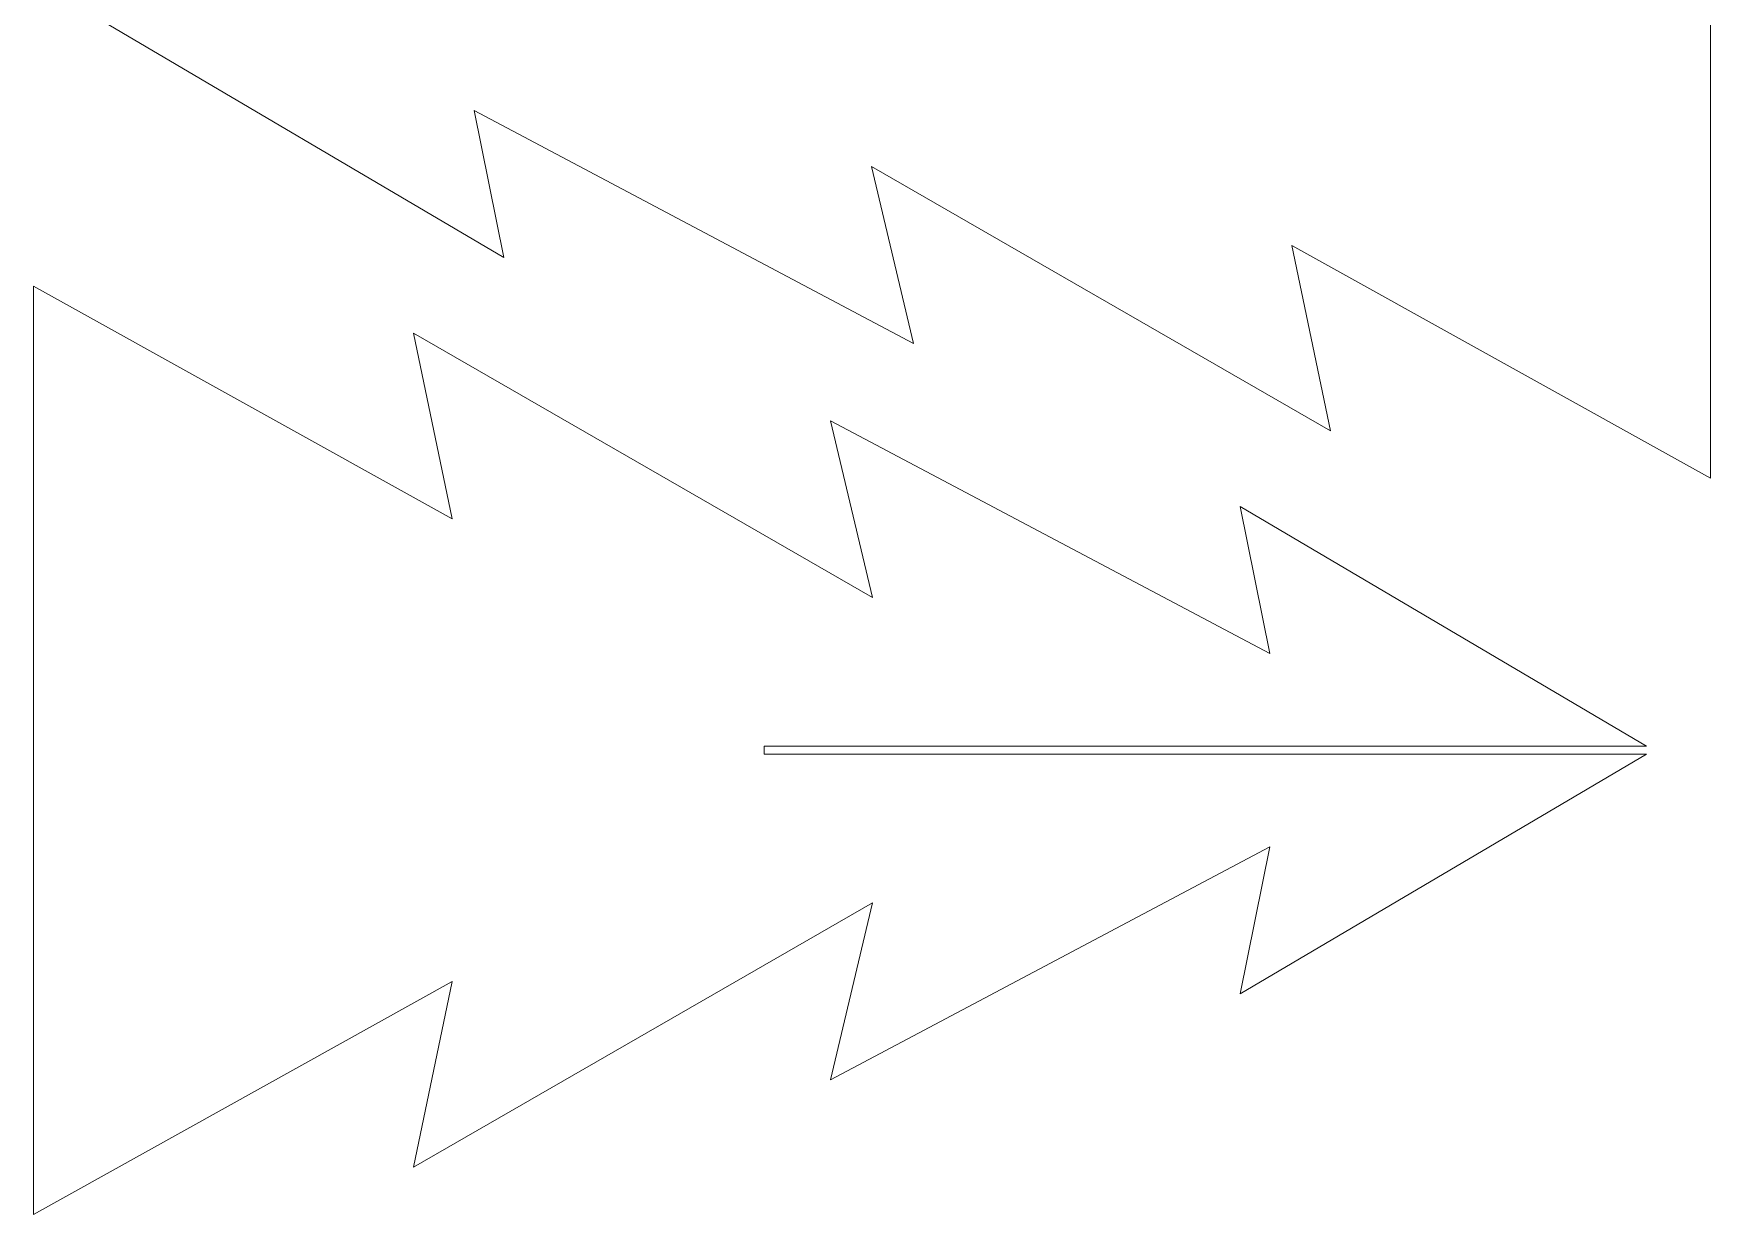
# Model space of a CAD drawing. Header units: centimetres. Extents: x -2.5 to 8.3, y -9.8 to 2.1.
# Drawn here: x -1.31 to 7.14, y -9.84 to -3.89 of the extents above; entities that cross this region are included whole.
import ezdxf

# ---------------------------------------------------------------- set-up
doc = ezdxf.new("R2010")
doc.units = ezdxf.units.CM
doc.header["$MEASUREMENT"] = 0
doc.layers.add('layer 1', color=7, linetype='Continuous')

msp = doc.modelspace()

# ---------------------------------------------------------------- linework, layer by layer
at = {"layer": 'layer 1', "lineweight": 20}
for points, knots in [([(-0.98478, -3.81456), (-0.98478, -3.81456), (1.06132, -5.0215), (1.06132, -5.0215), (1.06132, -5.0215), (1.06132, -5.0215), (0.91139, -4.28066), (0.91139, -4.28066), (0.91139, -4.28066), (0.91139, -4.28066), (3.12508, -5.45364), (3.12508, -5.45364), (3.12508, -5.45364), (3.12508, -5.45364), (2.91342, -4.56288), (2.91342, -4.56288), (2.91342, -4.56288), (2.91342, -4.56288), (5.22413, -5.89463), (5.22413, -5.89463), (5.22413, -5.89463), (5.22413, -5.89463), (5.0301, -4.95977), (5.0301, -4.95977), (5.0301, -4.95977), (5.0301, -4.95977), (7.13796, -6.13277), (7.13796, -6.13277), (7.13796, -6.13277), (7.13796, -6.13277), (7.13796, -3.81456), (7.13796, -3.81456), (7.13796, -3.81456), (7.13796, -3.81456), (3.45798, -3.81456), (3.45798, -3.81456), (3.45798, -3.81456), (3.45798, -3.81456), (3.45798, -3.77354), (3.45798, -3.77354), (3.45798, -3.77354), (3.45798, -3.77354), (7.13796, -3.77354), (7.13796, -3.77354), (7.13796, -3.77354), (7.13796, -3.77354), (7.13796, -1.45533), (7.13796, -1.45533), (7.13796, -1.45533), (7.13796, -1.45533), (5.0301, -2.62833), (5.0301, -2.62833), (5.0301, -2.62833), (5.0301, -2.62833), (5.22413, -1.69347), (5.22413, -1.69347), (5.22413, -1.69347), (5.22413, -1.69347), (2.91342, -3.02522), (2.91342, -3.02522), (2.91342, -3.02522), (2.91342, -3.02522), (3.12508, -2.13446), (3.12508, -2.13446), (3.12508, -2.13446), (3.12508, -2.13446), (0.91139, -3.30744), (0.91139, -3.30744), (0.91139, -3.30744), (0.91139, -3.30744), (1.06132, -2.5666), (1.06132, -2.5666), (1.06132, -2.5666), (1.06132, -2.5666), (-0.98478, -3.77354), (-0.98478, -3.77354), (-0.98478, -3.77354), (-0.98478, -3.77354), (-1.01924, -3.79011), (-1.02063, -3.79291), (-1.02063, -3.79291), (-1.01962, -3.79645), (-0.98478, -3.81456), (-0.98478, -3.81456)], [0, 0, 0, 0, 0.0454545, 0.0454545, 0.0454545, 0.0454545, 0.0909091, 0.0909091, 0.0909091, 0.0909091, 0.1363636, 0.1363636, 0.1363636, 0.1363636, 0.1818182, 0.1818182, 0.1818182, 0.1818182, 0.2272727, 0.2272727, 0.2272727, 0.2272727, 0.2727273, 0.2727273, 0.2727273, 0.2727273, 0.3181818, 0.3181818, 0.3181818, 0.3181818, 0.3636364, 0.3636364, 0.3636364, 0.3636364, 0.4090909, 0.4090909, 0.4090909, 0.4090909, 0.4545455, 0.4545455, 0.4545455, 0.4545455, 0.5, 0.5, 0.5, 0.5, 0.5454545, 0.5454545, 0.5454545, 0.5454545, 0.5909091, 0.5909091, 0.5909091, 0.5909091, 0.6363636, 0.6363636, 0.6363636, 0.6363636, 0.6818182, 0.6818182, 0.6818182, 0.6818182, 0.7272727, 0.7272727, 0.7272727, 0.7272727, 0.7727273, 0.7727273, 0.7727273, 0.7727273, 0.8181818, 0.8181818, 0.8181818, 0.8181818, 0.8636364, 0.8636364, 0.8636364, 0.8636364, 0.9090909, 0.9090909, 0.9090909, 0.9090909, 1, 1, 1, 1]), ([(2.706, -9.1628), (2.706, -9.1628), (4.91969, -7.98982), (4.91969, -7.98982), (4.91969, -7.98982), (4.91969, -7.98982), (4.76976, -8.73066), (4.76976, -8.73066), (4.76976, -8.73066), (4.76976, -8.73066), (6.81586, -7.52372), (6.81586, -7.52372), (6.81586, -7.52372), (6.81586, -7.52372), (2.3731, -7.52372), (2.3731, -7.52372), (2.3731, -7.52372), (2.3731, -7.52372), (2.3731, -7.4827), (2.3731, -7.4827), (2.3731, -7.4827), (2.3731, -7.4827), (6.81586, -7.4827), (6.81586, -7.4827), (6.81586, -7.4827), (6.81586, -7.4827), (4.76976, -6.27576), (4.76976, -6.27576), (4.76976, -6.27576), (4.76976, -6.27576), (4.91969, -7.0166), (4.91969, -7.0166), (4.91969, -7.0166), (4.91969, -7.0166), (2.706, -5.84362), (2.706, -5.84362), (2.706, -5.84362), (2.706, -5.84362), (2.91766, -6.73438), (2.91766, -6.73438), (2.91766, -6.73438), (2.91766, -6.73438), (0.60695, -5.40263), (0.60695, -5.40263), (0.60695, -5.40263), (0.60695, -5.40263), (0.80098, -6.33749), (0.80098, -6.33749), (0.80098, -6.33749), (0.80098, -6.33749), (-1.30688, -5.16449), (-1.30688, -5.16449), (-1.30688, -5.16449), (-1.30688, -5.16449), (-1.30688, -9.84193), (-1.30688, -9.84193), (-1.30688, -9.84193), (-1.30688, -9.84193), (0.80098, -8.66893), (0.80098, -8.66893), (0.80098, -8.66893), (0.80098, -8.66893), (0.60695, -9.60379), (0.60695, -9.60379), (0.60695, -9.60379), (0.60695, -9.60379), (2.91766, -8.27204), (2.91766, -8.27204), (2.91766, -8.27204), (2.91766, -8.27204), (2.706, -9.1628), (2.706, -9.1628)], [0, 0, 0, 0, 0.0526316, 0.0526316, 0.0526316, 0.0526316, 0.1052632, 0.1052632, 0.1052632, 0.1052632, 0.1578947, 0.1578947, 0.1578947, 0.1578947, 0.2105263, 0.2105263, 0.2105263, 0.2105263, 0.2631579, 0.2631579, 0.2631579, 0.2631579, 0.3157895, 0.3157895, 0.3157895, 0.3157895, 0.3684211, 0.3684211, 0.3684211, 0.3684211, 0.4210526, 0.4210526, 0.4210526, 0.4210526, 0.4736842, 0.4736842, 0.4736842, 0.4736842, 0.5263158, 0.5263158, 0.5263158, 0.5263158, 0.5789474, 0.5789474, 0.5789474, 0.5789474, 0.6315789, 0.6315789, 0.6315789, 0.6315789, 0.6842105, 0.6842105, 0.6842105, 0.6842105, 0.7368421, 0.7368421, 0.7368421, 0.7368421, 0.7894737, 0.7894737, 0.7894737, 0.7894737, 0.8421053, 0.8421053, 0.8421053, 0.8421053, 0.8947368, 0.8947368, 0.8947368, 0.8947368, 1, 1, 1, 1])]:
    msp.add_open_spline(points, degree=3, knots=knots, dxfattribs=at)

doc.saveas('drawing.dxf')
